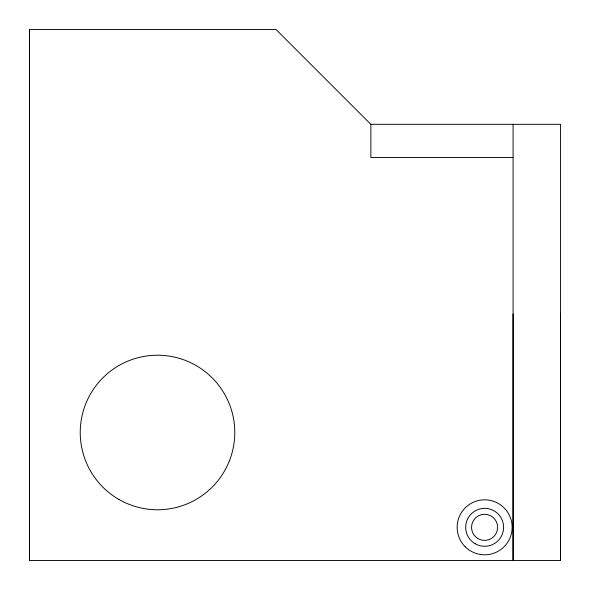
<?xml version="1.0" encoding="UTF-8"?>
<svg xmlns="http://www.w3.org/2000/svg" width="590" height="590" viewBox="0 0 590 590"><rect width="100%" height="100%" fill="white"/><g stroke="black" fill="none" stroke-linecap="round" stroke-linejoin="round"><path stroke-width="0.89" d="M560.5 313.969L560.5 560.5L29.5 560.5L29.5 29.5L276.039 29.5L370.859 124.32L370.859 157.508L513.086 157.508M513.086 313.969L513.086 560.5L513.086 124.32M370.859 124.32L560.5 124.32L560.5 560.5M29.5 29.5L29.5 560.5M477.561 538.301A13.024 13.024 0 0 0 497.606 527.947A13.024 13.024 0 0 0 478.615 515.763A13.024 13.024 0 0 0 477.561 538.301M118.87 499.42A77.283 77.283 0 0 0 234.791 432.492A77.283 77.283 0 0 0 118.87 365.564A77.283 77.283 0 0 0 118.87 499.42M475.164 543.737A18.961 18.961 0 0 0 503.609 527.312A18.961 18.961 0 0 0 475.164 510.888A18.961 18.961 0 0 0 475.164 543.737M465.2 546.753A27.501 27.501 0 0 0 511.206 534.429A27.501 27.501 0 0 0 477.524 500.748A27.501 27.501 0 0 0 465.2 546.753"/></g></svg>
